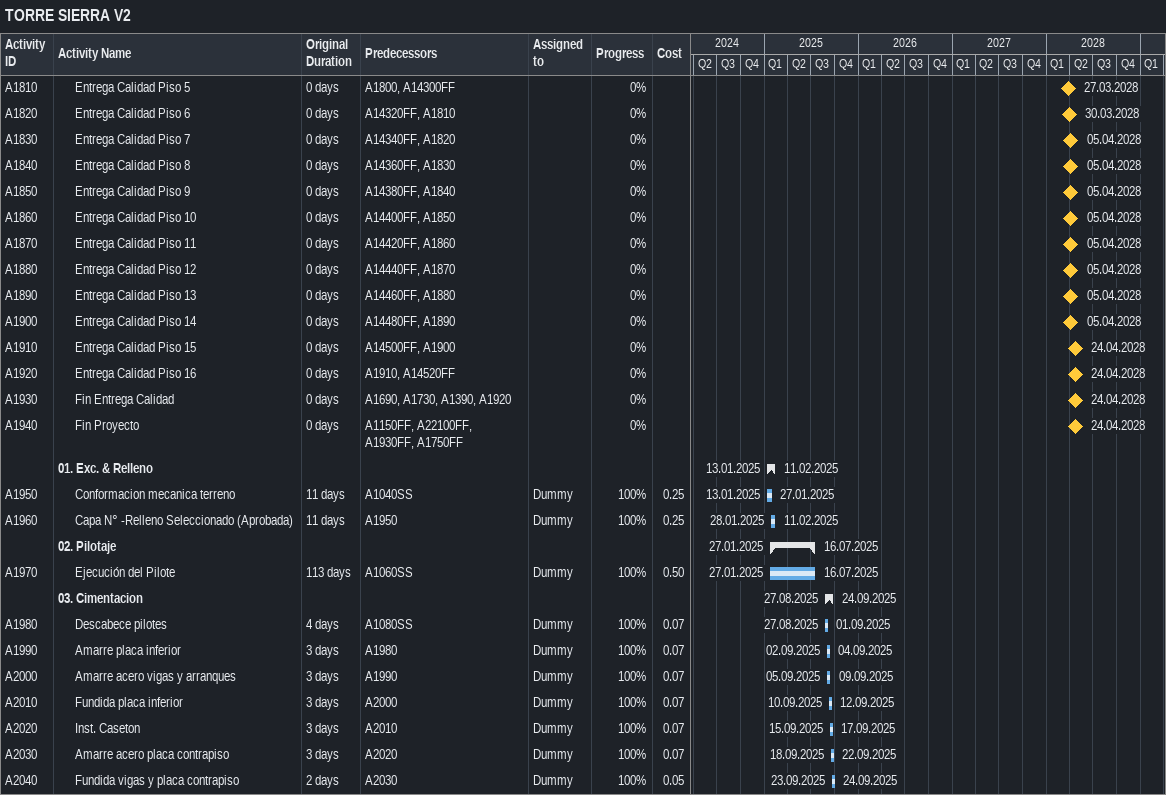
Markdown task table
TORRE SIERRA V2

| ID | Level | Task | Original duration | Start | Finish | Predecessors | Resources | % complete | Cost |
|---|---|---|---|---|---|---|---|---|---|
| A1810 | 2 | Entrega Calidad Piso 5 | 0d | 2028-03-27 | 2028-03-27 | A1800, A14300FF |  | 0 |  |
| A1820 | 2 | Entrega Calidad Piso 6 | 0d | 2028-03-30 | 2028-03-30 | A14320FF, A1810 |  | 0 |  |
| A1830 | 2 | Entrega Calidad Piso 7 | 0d | 2028-04-05 | 2028-04-05 | A14340FF, A1820 |  | 0 |  |
| A1840 | 2 | Entrega Calidad Piso 8 | 0d | 2028-04-05 | 2028-04-05 | A14360FF, A1830 |  | 0 |  |
| A1850 | 2 | Entrega Calidad Piso 9 | 0d | 2028-04-05 | 2028-04-05 | A14380FF, A1840 |  | 0 |  |
| A1860 | 2 | Entrega Calidad Piso 10 | 0d | 2028-04-05 | 2028-04-05 | A14400FF, A1850 |  | 0 |  |
| A1870 | 2 | Entrega Calidad Piso 11 | 0d | 2028-04-05 | 2028-04-05 | A14420FF, A1860 |  | 0 |  |
| A1880 | 2 | Entrega Calidad Piso 12 | 0d | 2028-04-05 | 2028-04-05 | A14440FF, A1870 |  | 0 |  |
| A1890 | 2 | Entrega Calidad Piso 13 | 0d | 2028-04-05 | 2028-04-05 | A14460FF, A1880 |  | 0 |  |
| A1900 | 2 | Entrega Calidad Piso 14 | 0d | 2028-04-05 | 2028-04-05 | A14480FF, A1890 |  | 0 |  |
| A1910 | 2 | Entrega Calidad Piso 15 | 0d | 2028-04-24 | 2028-04-24 | A14500FF, A1900 |  | 0 |  |
| A1920 | 2 | Entrega Calidad Piso 16 | 0d | 2028-04-24 | 2028-04-24 | A1910, A14520FF |  | 0 |  |
| A1930 | 2 | Fin Entrega Calidad | 0d | 2028-04-24 | 2028-04-24 | A1690, A1730, A1390, A1920 |  | 0 |  |
| A1940 | 2 | Fin Proyecto | 0d | 2028-04-24 | 2028-04-24 | A1150FF, A22100FF, A1930FF, A1750FF |  | 0 |  |
|  | 1 | **01. Exc. & Relleno** |  | 2025-01-13 | 2025-02-11 |  |  |  |  |
| A1950 | 2 | Conformacion mecanica terreno | 11d | 2025-01-13 | 2025-01-27 | A1040SS | Dummy | 100 | 0.25 |
| A1960 | 2 | Capa N° -Relleno Seleccionado (Aprobada) | 11d | 2025-01-28 | 2025-02-11 | A1950 | Dummy | 100 | 0.25 |
|  | 1 | **02. Pilotaje** |  | 2025-01-27 | 2025-07-16 |  |  |  |  |
| A1970 | 2 | Ejecución del Pilote | 113d | 2025-01-27 | 2025-07-16 | A1060SS | Dummy | 100 | 0.50 |
|  | 1 | **03. Cimentacion** |  | 2025-08-27 | 2025-09-24 |  |  |  |  |
| A1980 | 2 | Descabece pilotes | 4d | 2025-08-27 | 2025-09-01 | A1080SS | Dummy | 100 | 0.07 |
| A1990 | 2 | Amarre placa inferior | 3d | 2025-09-02 | 2025-09-04 | A1980 | Dummy | 100 | 0.07 |
| A2000 | 2 | Amarre acero vigas y arranques | 3d | 2025-09-05 | 2025-09-09 | A1990 | Dummy | 100 | 0.07 |
| A2010 | 2 | Fundida placa inferior | 3d | 2025-09-10 | 2025-09-12 | A2000 | Dummy | 100 | 0.07 |
| A2020 | 2 | Inst. Caseton | 3d | 2025-09-15 | 2025-09-17 | A2010 | Dummy | 100 | 0.07 |
| A2030 | 2 | Amarre acero placa contrapiso | 3d | 2025-09-18 | 2025-09-22 | A2020 | Dummy | 100 | 0.07 |
| A2040 | 2 | Fundida vigas y placa contrapiso | 2d | 2025-09-23 | 2025-09-24 | A2030 | Dummy | 100 | 0.05 |
